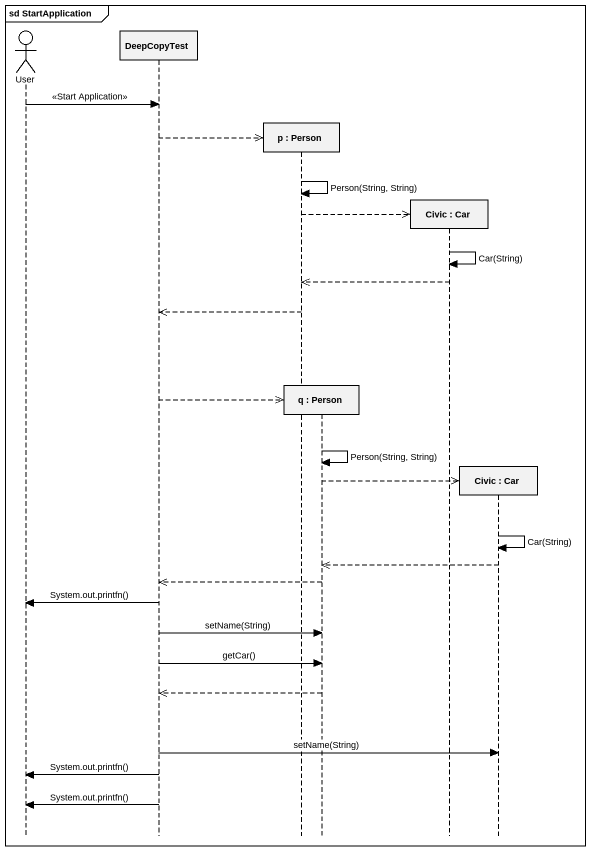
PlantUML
@startuml
mainframe sd StartApplication
hide footbox
actor User
participant DeepCopyTest
participant "p : Person" as p
participant "q : Person" as q
participant "Civic : Car" as Civic
participant "Civic : Car" as Civic_2

User -> DeepCopyTest : <<Start Application>>
DeepCopyTest -->> p **
p -> p : Person(String, String)
p -->> Civic **
Civic -> Civic : Car(String)
Civic -->> p
p -->> DeepCopyTest
DeepCopyTest -->> q **
q -> q : Person(String, String)
q -->> Civic_2 **
Civic_2 -> Civic_2 : Car(String)
Civic_2 -->> q
q -->> DeepCopyTest
DeepCopyTest -> User : System.out.printfn()
DeepCopyTest -> q : setName(String)
DeepCopyTest -> q : getCar()
q -->> DeepCopyTest
DeepCopyTest -> Civic_2 : setName(String)
DeepCopyTest -> User : System.out.printfn()
DeepCopyTest -> User : System.out.printfn()
@enduml
